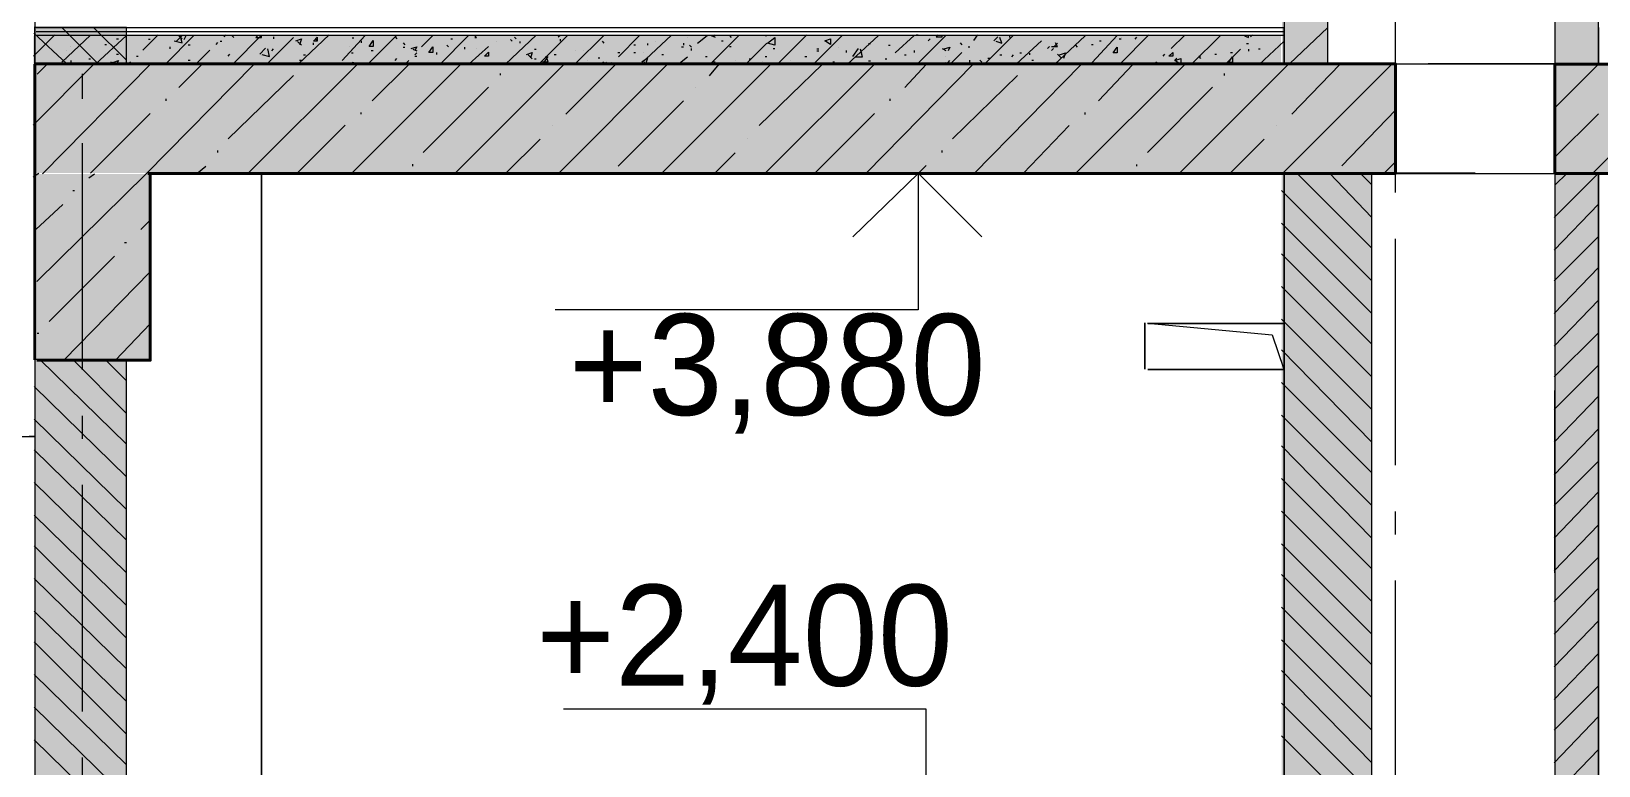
# Model space of a CAD drawing. Header units: millimetres. Extents: x -136833 to 49383, y -8033 to 344618.
# Drawn here: x -26356 to -22900, y 51229 to 52848 of the extents above; entities that cross this region are included whole.
import ezdxf

# ---------------------------------------------------------------- set-up
doc = ezdxf.new("R2010")
doc.units = ezdxf.units.MM
doc.layers.add('PDF _Геометрия', color=7, linetype='Continuous', true_color=0x1d1d1d)
doc.layers.add('PDF _Сплошная заливка', color=7, linetype='Continuous', true_color=0xffffff)
doc.layers.add('PDF _Текст', color=7, linetype='Continuous')

msp = doc.modelspace()

# ---------------------------------------------------------------- hatches: boundary and pattern name
at = {"layer": 'PDF _Сплошная заливка', "transparency": 33554559}
h = msp.add_hatch(color=256, dxfattribs=at)
h.paths.add_polyline_path([(-26149.1, 55316.6), (-26149.1, 56323.7), (-26349.8, 56323.7), (-26349.8, 55316.6)])
h.paths.add_polyline_path([(-26149.1, 52857.2), (-26349.8, 52857.2), (-26349.8, 52776.8), (-26149.1, 52776.8)])
h = msp.add_hatch(color=256, dxfattribs=at)
h.paths.add_polyline_path([(-26398.8, 52776.8), (-26398.8, 52838.8), (-26594.8, 52838.8), (-26594.8, 52776.8)])
h.paths.add_polyline_path([(-23600.8, 52776.8), (-23600.8, 52838.8), (-26352.2, 52838.8), (-26352.2, 52776.8)])
h = msp.add_hatch(color=256, dxfattribs=at)
h.paths.add_polyline_path([(-77398.8, 52535.5), (-77398.8, 52776.4), (-103546, 52776.4), (-103546, 52535.5)])
h.paths.add_polyline_path([(146.8, 52535.5), (146.8, 52776.4), (-22999.7, 52776.4), (-22999.7, 52535.5)])
h.paths.add_polyline_path([(-23351, 52535.5), (-23351, 52776.4), (-26352.2, 52776.4), (-26352.2, 52535.5)])
h.paths.add_polyline_path([(-26398.8, 52535.5), (-26398.8, 52776.4), (-44097.3, 52776.4), (-44097.3, 52535.5)])
h.paths.add_polyline_path([(-45350.3, 52535.5), (-45350.3, 52776.4), (-50899.8, 52776.4), (-50899.8, 52535.5)])

# ---------------------------------------------------------------- linework, layer by layer
at = {"layer": 'PDF _Геометрия', "color": 7, "lineweight": 9}
for points in [[(-26348.6, 60933.4), (-26348.6, 45156.2)], [(-23593.6, 56284.7), (-23593.6, 56733.5), (-23593.6, 52775.2), (-26345.4, 52775.2)], [(-23598.7, 52776.4), (-23497.1, 52776.4), (-23497.1, 56734.3), (-23598.7, 56734.3)], [(-22997.9, 52776.4), (-22900.4, 52776.4), (-22900.4, 56734.4), (-22997.9, 56734.4)], [(-22996.9, 56734.2), (-22996.9, 52776.2), (-22996.9, 52534.9)], [(-23347.9, 52645), (-23347.9, 53144.4)], [(-26349.8, 52776.3), (-26146.8, 52776.3), (-26146.8, 52856.8), (-26349.8, 52856.8)], [(-23593.6, 52775.2), (-23593.6, 52838.8), (-23593.6, 52847.3), (-23593.6, 52855.7), (-26345.4, 52855.7)], [(-23593.6, 52847.3), (-26345.4, 52847.3)], [(-22900.4, 52856.8), (-22900.4, 52848.4), (-22900.4, 52839.9), (-22900.4, 52776.4)], [(-23593.6, 52838.8), (-26345.4, 52838.8)], [(-23350, 52776.7), (-23172.4, 52776.7)], [(-23298.6, 52776.5), (-23277.7, 52776.5)], [(-26243.3, 52699), (-26243.3, 52754.1)], [(-23348.5, 52776.2), (-22996.9, 52776.2), (-23276.2, 52776.2)], [(-23347.9, 52776.2), (-23347.9, 52534.8)], [(-26243.3, 52102.1), (-26243.3, 52601.6)], [(-25848.5, 49254.9), (-25848.5, 51054), (-25848.5, 52535.5), (-25848.5, 48653.8)], [(-24400.8, 52534.6), (-24400.8, 52234.1), (-25201.1, 52234.1)], [(-24067.4, 52534.8), (-24401.5, 52534.8)], [(-23599.3, 48526.5), (-23400.5, 48526.5), (-23400.5, 52535.2), (-23599.3, 52535.2)], [(-23172.4, 52535.3), (-23350, 52535.3)], [(-23348.5, 52534.9), (-22996.9, 52534.9), (-22996.9, 48526.1), (-23276.2, 48526.1)], [(-23347.9, 52492.5), (-23347.9, 52543.3)], [(-22997.9, 48526.3), (-22900.4, 48526.3), (-22900.4, 52535.1), (-22997.9, 52535.1)], [(-22900.4, 52124.5), (-22900.4, 52535.1), (-22900.4, 48653.3), (-22900.4, 48640.6), (-22900.4, 48577.1), (-22900.4, 48526.3)], [(-26142.3, 48525), (-23593.6, 48525), (-23593.6, 52534), (-23593.6, 48652), (-25841.7, 48652)], [(-25841.7, 51052.3), (-23593.6, 51052.3), (-23593.6, 52102.2), (-23894.2, 52102.2), (-23593.6, 52102.2), (-23593.6, 52203.8), (-23894.2, 52203.8), (-23593.6, 52203.8), (-23593.6, 52534)], [(-24558.7, 52534), (-25841.2, 52534)], [(-24251.6, 52534.4), (-24552.4, 52534.4)], [(-23874.3, 52534.3), (-24064.8, 52534.3)], [(-23347.9, 51891.4), (-23347.9, 52390.9)], [(-23619.9, 52178.6), (-23894.9, 52204)], [(-23593.6, 52102.2), (-23619.1, 52178.4)], [(-26349.8, 48526.2), (-26146.8, 48526.2), (-26146.8, 52124.4), (-26349.8, 52124.4)], [(-26348.6, 52124.1), (-26348.6, 48525.8)], [(-22996.9, 51654.5), (-22996.9, 52056.6)], [(-22900.4, 52056.8), (-22900.4, 51654.6)], [(-26243.3, 51949.7), (-26243.3, 52000.5)], [(-26395.2, 51954.8), (-26348.6, 51954.8), (-26361.1, 51954.8)], [(-26243.3, 51348.6), (-26243.3, 51848.1)], [(-23347.9, 51739), (-23347.9, 51789.8)], [(-23347.9, 51137.9), (-23347.9, 51637.4)], [(-24383.2, 51052.8), (-24383.2, 51353.4), (-25183.1, 51353.4)], [(-26243.3, 51196.2), (-26243.3, 51247)]]:
    msp.add_lwpolyline(points, dxfattribs=at)
at = {"layer": 'PDF _Геометрия', "color": 7, "lineweight": 40}
for points in [[(-96.7, 53046.7), (-96.7, 52775.7), (-22994.2, 52775.7)], [(-26099.8, 52534.8), (-23347.9, 52534.8), (-23347.9, 52776.2), (-26349.2, 52776.2)], [(-26348.6, 52776), (-26348.6, 52534.7), (-26348.6, 52124.1)], [(-22996.9, 52776.2), (-22996.9, 52534.9)], [(-26343.9, 52123), (-26094.2, 52123), (-26094.2, 52533.7)], [(-22994.2, 52534.4), (-96.7, 52534.4), (-96.7, 51954.4)]]:
    msp.add_lwpolyline(points, dxfattribs=at)
at = {"layer": 'PDF _Геометрия', "color": 7, "lineweight": 9}
for points in [[(-26348.6, 52776), (-26348.6, 52839.5), (-26348.6, 52848), (-26348.6, 52856.5)], [(-23900.7, 52103.6), (-23900.7, 52205.2)]]:
    msp.add_lwpolyline(points, close=True, dxfattribs=at)
at = {"layer": 'PDF _Геометрия', "lineweight": 9}
for points in [[(-26208.2, 52775.9), (-26289, 52856.3)], [(-26146.8, 52784.8), (-26219.1, 52856.8)], [(-23581.9, 52776.4), (-23497.1, 52856.8)], [(-26351.3, 52793.5), (-26304.7, 52840.1)], [(-26278.4, 52776.4), (-26350.6, 52844.2)], [(-26343.8, 52839.5), (-26339.8, 52839.5)], [(-26289.4, 52780.2), (-26225.8, 52839.5)], [(-26269.6, 52814.4), (-26269.6, 52814.4)], [(-26214.5, 52775.4), (-26146.8, 52838.9)], [(-26194.6, 52819), (-26190.7, 52819)], [(-26168.3, 52831.5), (-26164.4, 52831.5)], [(-26110.8, 52806.3), (-26076.6, 52840.2)], [(-26098.1, 52831), (-26094.2, 52831)], [(-26061.5, 52775.2), (-25997.7, 52838.7)], [(-26050.3, 52809.4), (-26050.3, 52813.7)], [(-26041.1, 52827.1), (-26024, 52822.9), (-26027.9, 52839.8)], [(-26036.5, 52826.2), (-26024, 52838.9), (-26027.9, 52838.9)], [(-26032.5, 52839.8), (-26024, 52831.3)], [(-26019.1, 52830.4), (-26015.2, 52838.8)], [(-26010.4, 52818.5), (-26006.4, 52818.5)], [(-25949, 52819), (-25945, 52823.2)], [(-25940.2, 52826.4), (-25936.2, 52826.4)], [(-25931.4, 52835.8), (-25927.5, 52840)], [(-25913.9, 52838.9), (-25909.9, 52834.7)], [(-25911.7, 52775.9), (-25848.5, 52839.4)], [(-25861.2, 52834.3), (-25857.3, 52838.5)], [(-25861, 52834.2), (-25848.5, 52834.2), (-25848.5, 52838.5)], [(-25837.6, 52775.3), (-25778.3, 52834.6)], [(-25822.2, 52835.9), (-25822.2, 52831.6)], [(-25773.3, 52827), (-25760.8, 52831.2), (-25764.7, 52818.5)], [(-25769.3, 52826), (-25760.8, 52817.5)], [(-25767.3, 52776.6), (-25699.3, 52840.1)], [(-25734.4, 52818.2), (-25734.4, 52822.5)], [(-25729.6, 52831.8), (-25725.7, 52827.5)], [(-25671.2, 52783.5), (-25620.4, 52838.6)], [(-25655.5, 52814.4), (-25655.5, 52814.4)], [(-25646.7, 52831.2), (-25646.7, 52835.4)], [(-25629.1, 52826.8), (-25629.1, 52822.6)], [(-25613.6, 52776.3), (-25550.2, 52839.9)], [(-25554.1, 52835.7), (-25550.2, 52831.4)], [(-25536.6, 52822.8), (-25532.6, 52818.6)], [(-25536.6, 52813.4), (-25532.6, 52813.4)], [(-25518.9, 52809.9), (-25506.3, 52814.1), (-25510.3, 52805.6)], [(-25496.3, 52813.9), (-25471.2, 52839.2)], [(-25455.7, 52775.2), (-25392.2, 52838.7)], [(-25440.1, 52817.9), (-25436.1, 52813.6)], [(-25431.3, 52831.4), (-25427.3, 52831.4)], [(-25401, 52813.3), (-25401, 52809.1)], [(-25390.7, 52776.6), (-25348.4, 52814.8)], [(-25378.7, 52834.3), (-25374.7, 52834.3), (-25378.7, 52838.6)], [(-25348.4, 52814.8), (-25348.4, 52814.8)], [(-25330.8, 52826.4), (-25330.8, 52826.4)], [(-25310.6, 52775.9), (-25243.1, 52839.4)], [(-25299.7, 52830.4), (-25295.7, 52826.2)], [(-25290.9, 52835.5), (-25287, 52831.2)], [(-25278.2, 52821.8), (-25278.2, 52826)], [(-25236.5, 52776.3), (-25172.9, 52839.8)], [(-25194.4, 52835.7), (-25190.4, 52839.9)], [(-25190.4, 52830.5), (-25190.4, 52826.2)], [(-25157.6, 52775.6), (-25093.9, 52839.2)], [(-25097.9, 52826.4), (-25093.9, 52822.2)], [(-25061.4, 52792), (-25015, 52838.6)], [(-25027.7, 52818.4), (-25023.7, 52818.4)], [(-25012.5, 52776.3), (-24944.8, 52839.8)], [(-24997.4, 52821.5), (-24997.4, 52817.3)], [(-24979.9, 52826.5), (-24979.9, 52826.5)], [(-24922.4, 52814.2), (-24918.4, 52814.2)], [(-24918.4, 52821.8), (-24918.4, 52817.6)], [(-24909.7, 52834.4), (-24909.7, 52834.4)], [(-24904.9, 52817.5), (-24900.9, 52813.2)], [(-24887.1, 52822.3), (-24865.8, 52839.2)], [(-24858.8, 52776.1), (-24795.6, 52839.6)], [(-24857, 52839.2), (-24857, 52839.2)], [(-24856.9, 52839.1), (-24848.3, 52834.9)], [(-24852.2, 52835.8), (-24848.3, 52840)], [(-24834.7, 52827.2), (-24830.7, 52827.2)], [(-24817.1, 52838.9), (-24813.2, 52834.6)], [(-24817.1, 52814.4), (-24813.2, 52814.4)], [(-24780.8, 52775.7), (-24734.2, 52822.2)], [(-24738.2, 52839.2), (-24734.2, 52839.2)], [(-24725.4, 52835.8), (-24725.4, 52835.8)], [(-24709.7, 52776.8), (-24646.5, 52840.3)], [(-24630.8, 52776.2), (-24567.5, 52839.8)], [(-24576.3, 52813.5), (-24576.3, 52813.5)], [(-24556.6, 52775.7), (-24488.5, 52839.2)], [(-24510.1, 52821.4), (-24506.1, 52821.4)], [(-24466.2, 52817.8), (-24462.2, 52817.8)], [(-24451.6, 52800.5), (-24409.6, 52838.6)], [(-24404.8, 52840.3), (-24400.8, 52840.3)], [(-24402.8, 52775.4), (-24339.4, 52839)], [(-24378.5, 52827.4), (-24374.5, 52831.6)], [(-24360.9, 52835.8), (-24356.9, 52840)], [(-24360.8, 52835.7), (-24348.1, 52835.7), (-24348.1, 52839.9)], [(-24343.3, 52809.2), (-24330.6, 52813.4), (-24334.6, 52805)], [(-24308.3, 52822.7), (-24304.3, 52818.4)], [(-24290.7, 52814), (-24286.7, 52814)], [(-24277.9, 52827.5), (-24269.2, 52840.2)], [(-24253.7, 52776.1), (-24190.2, 52839.6)], [(-24234, 52827.2), (-24225.3, 52835.6)], [(-24229.2, 52826.2), (-24216.5, 52822), (-24220.5, 52834.7)], [(-24199, 52838.8), (-24199, 52834.6)], [(-24183.7, 52776.6), (-24128.8, 52827.4)], [(-24115.2, 52810.3), (-24111.2, 52814.5)], [(-24106.4, 52814.4), (-24093.7, 52814.4), (-24097.7, 52822.8)], [(-24102.4, 52813.5), (-24093.7, 52822)], [(-24099.9, 52774.9), (-24032.3, 52838.4)], [(-24053.8, 52817.4), (-24049.8, 52813.2)], [(-24018.7, 52819), (-24014.7, 52819)], [(-24017, 52779.5), (-23962.1, 52838.8)], [(-24001.2, 52827.3), (-23997.2, 52827.3)], [(-23957.3, 52831.2), (-23953.3, 52831.2)], [(-23955.6, 52776.6), (-23891.9, 52840.1)], [(-23953.3, 52835.4), (-23953.3, 52835.4)], [(-23922.2, 52830.9), (-23918.2, 52835.2)], [(-23842.5, 52809.9), (-23812.9, 52839.5)], [(-23797.8, 52775.5), (-23734, 52838.9)], [(-23681.3, 52838.5), (-23672.5, 52834.2), (-23672.5, 52838.5)], [(-23676.6, 52821.5), (-23672.5, 52821.5)], [(-23667.8, 52836), (-23663.8, 52840.2)], [(-23648.7, 52775.2), (-23593.6, 52826.1)], [(-23593.6, 52813.4), (-23593.6, 52813.4)], [(-26352.2, 52641.4), (-26217, 52776.9)], [(-26278.4, 52805.1), (-26278.4, 52805.1)], [(-26278.4, 52784.9), (-26278.4, 52784.9)], [(-26269.6, 52783.9), (-26269.6, 52779.7)], [(-26229.7, 52787.8), (-26225.8, 52787.8)], [(-26181.7, 52780.7), (-26173.1, 52776.5)], [(-26177.1, 52779.8), (-26173.1, 52775.6)], [(-26176.8, 52779.7), (-26164.4, 52784), (-26168.3, 52775.5)], [(-26168.3, 52797.6), (-26164.4, 52797.6)], [(-26142, 52776.2), (-26138, 52780.5)], [(-26124.4, 52793.1), (-26120.5, 52793.1)], [(-26010.4, 52784.6), (-26006.4, 52784.6)], [(-25992.2, 52776.8), (-25962.6, 52806.4)], [(-25922.6, 52793.4), (-25918.7, 52797.6)], [(-25857.3, 52779.3), (-25857.3, 52775.1)], [(-25852.2, 52797.9), (-25839.7, 52810.6)], [(-25848.1, 52796.9), (-25830.9, 52792.7), (-25834.9, 52809.6)], [(-25834.9, 52776.7), (-25830.9, 52776.7)], [(-25826.1, 52805.3), (-25822.2, 52809.5)], [(-25764.7, 52784.6), (-25760.8, 52784.6)], [(-25755.9, 52796.3), (-25752, 52796.3)], [(-25655.3, 52776.2), (-25646.7, 52780.4), (-25646.7, 52776.2)], [(-25650.6, 52800.6), (-25646.7, 52800.6)], [(-25606.8, 52805.5), (-25602.8, 52805.5)], [(-25554.1, 52783.9), (-25550.2, 52788.2)], [(-25532.4, 52775.3), (-25523.9, 52783.7)], [(-25514.9, 52809), (-25506.3, 52804.8)], [(-25510.3, 52796.3), (-25506.3, 52800.5)], [(-25510.3, 52793), (-25506.3, 52793)], [(-25462.4, 52796.9), (-25462.4, 52801.1)], [(-25374.7, 52809.8), (-25374.7, 52809.8)], [(-25365.9, 52776.8), (-25365.9, 52776.8)], [(-25264.4, 52797.1), (-25251.9, 52801.3), (-25255.8, 52788.7)], [(-25260.5, 52796.2), (-25251.9, 52787.7)], [(-25247.1, 52808.8), (-25243.1, 52808.8)], [(-25247.1, 52787.6), (-25243.1, 52787.6)], [(-25229.4, 52780.8), (-25216.8, 52780.8), (-25220.7, 52793.5)], [(-25225.4, 52779.9), (-25216.8, 52792.6)], [(-25203.2, 52796.7), (-25199.2, 52796.7)], [(-25190.4, 52775.5), (-25190.4, 52779.7)], [(-25155.3, 52805.8), (-25155.3, 52805.8)], [(-25137.8, 52805.6), (-25137.8, 52805.6)], [(-25129, 52784.4), (-25129, 52784.4)], [(-25106.7, 52789.3), (-25102.7, 52789.3)], [(-25097.9, 52776.6), (-25093.9, 52780.8)], [(-25085.2, 52775.6), (-25089.1, 52779.9)], [(-25076.4, 52779.8), (-25076.4, 52779.8)], [(-25062.8, 52801.7), (-25058.8, 52801.7)], [(-25027.7, 52801.4), (-25023.7, 52801.4)], [(-25010, 52781), (-24997.4, 52789.4), (-25001.4, 52776.8)], [(-25006.2, 52800.4), (-25006.2, 52800.4)], [(-25006, 52780.1), (-24997.4, 52775.8)], [(-24966.3, 52796.8), (-24962.3, 52796.8)], [(-24930.9, 52775.2), (-24909.7, 52792.1)], [(-24900.9, 52805.6), (-24900.9, 52809.9)], [(-24869.8, 52792.7), (-24865.8, 52792.7)], [(-24852.2, 52780.8), (-24848.3, 52780.8)], [(-24804.4, 52784.6), (-24804.4, 52784.6)], [(-24773.3, 52787.8), (-24769.3, 52787.8)], [(-24743, 52780.9), (-24743, 52780.9)], [(-24738.2, 52792.6), (-24734.2, 52792.6)], [(-24720.6, 52810.3), (-24716.6, 52810.3)], [(-24681.5, 52784.6), (-24681.5, 52784.6)], [(-24650.4, 52792.8), (-24646.5, 52792.8)], [(-24624.1, 52809.6), (-24620.1, 52809.6)], [(-24624.1, 52805.4), (-24620.1, 52805.4)], [(-24589, 52780.6), (-24585, 52780.6)], [(-24558.7, 52801.6), (-24558.7, 52805.8)], [(-24545.1, 52792.9), (-24532.4, 52809.9)], [(-24540.3, 52791.9), (-24523.6, 52791.9), (-24527.6, 52808.8)], [(-24523.6, 52800.4), (-24523.6, 52800.4)], [(-24515.2, 52535.5), (-24277.9, 52776.8)], [(-24510.1, 52783.4), (-24506.1, 52783.4)], [(-24471, 52784.9), (-24471, 52789.1)], [(-24431.1, 52796.3), (-24427.1, 52796.3)], [(-24409.6, 52805.6), (-24409.6, 52801.3)], [(-24348, 52810.2), (-24339.4, 52806)], [(-24343.4, 52775.4), (-24339.4, 52779.6), (-24339.4, 52775.4)], [(-24339.4, 52793.3), (-24339.4, 52793.3)], [(-24334.6, 52779.6), (-24330.6, 52783.8)], [(-24329.7, 52776.1), (-24304.3, 52801.5)], [(-24286.7, 52780.2), (-24286.7, 52784.4)], [(-24264.4, 52784.2), (-24260.4, 52780)], [(-24246.9, 52789.2), (-24242.8, 52789.2)], [(-24220.5, 52796.6), (-24216.5, 52796.6)], [(-24194.2, 52792.2), (-24190.2, 52796.4)], [(-24176.7, 52800.5), (-24172.7, 52800.5)], [(-24155.1, 52800.3), (-24155.1, 52796.1)], [(-24150.3, 52784.3), (-24146.3, 52784.3)], [(-24106.5, 52806), (-24102.5, 52810.3)], [(-24093.6, 52797.4), (-24084.9, 52789)], [(-24088.9, 52796.4), (-24076.1, 52800.7), (-24080.2, 52788)], [(-24049.8, 52779.3), (-24049.8, 52779.3)], [(-23878.4, 52776.5), (-23874.3, 52780.7)], [(-23860.8, 52793.3), (-23856.8, 52797.5)], [(-23834.5, 52784.6), (-23830.5, 52788.9)], [(-23821.7, 52784.5), (-23821.7, 52784.5)], [(-23781.8, 52793.6), (-23777.8, 52793.6)], [(-23781.8, 52792.7), (-23777.8, 52788.5)], [(-23746.8, 52797.5), (-23742.7, 52797.5)], [(-23723.7, 52775.1), (-23690.1, 52809)], [(-23711.7, 52801.6), (-23707.6, 52801.6)], [(-23672.5, 52808.8), (-23672.5, 52804.6)], [(-23650.2, 52809.6), (-23646.2, 52809.6)], [(-22900.4, 52776.4), (-22900.4, 52776.4)], [(-26343.3, 52753.8), (-26322.3, 52774.9)], [(-26331.4, 52533.7), (-26094.2, 52775)], [(-26103.1, 52533.8), (-25866, 52775.1)], [(-26076.6, 52774.8), (-26076.6, 52774.8)], [(-26030.8, 52724.3), (-25980.1, 52775.1)], [(-25922, 52611.2), (-25778.3, 52750.9)], [(-25879.5, 52533.9), (-25637.9, 52775.2)], [(-25651.2, 52534), (-25409.8, 52775.3)], [(-25611.6, 52775.9), (-25611.6, 52775.9)], [(-25604.5, 52694.8), (-25523.9, 52775.3)], [(-25422.9, 52534.1), (-25181.7, 52775.4)], [(-25322.1, 52751.1), (-25322.1, 52755.3)], [(-25194.6, 52534.2), (-24953.5, 52775.5)], [(-25177.7, 52665.4), (-25067.6, 52775.5)], [(-24967, 52534.3), (-24725.4, 52775.6)], [(-24860.8, 52750.2), (-24839.5, 52775.6)], [(-24751.3, 52640.2), (-24611.4, 52775.6)], [(-24738.7, 52534.4), (-24497.3, 52775.7)], [(-24488.5, 52775.7), (-24488.5, 52775.7)], [(-24430, 52724.1), (-24383.2, 52774.9)], [(-24325.2, 52611), (-24181.4, 52750.7)], [(-24278.1, 52533.7), (-24041, 52775)], [(-24054.5, 52533.8), (-23812.9, 52775.1)], [(-24003.4, 52694.6), (-23927, 52775.1)], [(-23957.3, 52775.3), (-23953.3, 52775.3)], [(-23826.2, 52533.9), (-23584.8, 52775.2)], [(-23725.2, 52750.9), (-23725.2, 52755.1)], [(-23597.9, 52534), (-23356.7, 52775.3)], [(-23576.4, 52665.2), (-23470.7, 52775.3)], [(-22993.8, 52682.4), (-22900.4, 52775.5)], [(-22913.7, 52534.3), (-22672.3, 52775.6)], [(-25492.6, 52581), (-25348.4, 52725)], [(-24892.1, 52725.1), (-24892.1, 52725.1)], [(-23895.2, 52580.8), (-23751.5, 52724.7)], [(-26059.1, 52695.2), (-26059.1, 52699.4)], [(-25062.6, 52550.9), (-24918.4, 52694.8)], [(-24462.2, 52695), (-24462.2, 52699.2)], [(-23466.5, 52551.8), (-23347.9, 52674.5)], [(-26225.6, 52535.5), (-26094.2, 52666.8)], [(-25769.8, 52535.1), (-25664.2, 52640.9)], [(-25629.1, 52665.1), (-25629.1, 52669.3)], [(-25208, 52641.1), (-25208, 52641.1)], [(-24628.7, 52535.3), (-24497.3, 52666.6)], [(-24169.1, 52534.8), (-24067.4, 52640.7)], [(-24032.3, 52664.9), (-24032.3, 52669.1)], [(-23611.1, 52640.9), (-23611.1, 52640.9)], [(-22997.9, 52569), (-22900.4, 52666.3)], [(-25310.5, 52534.5), (-25234.3, 52610.7)], [(-24778.1, 52610.9), (-24778.1, 52610.9)], [(-23713.4, 52534.3), (-23637.4, 52610.5)], [(-25945, 52580.9), (-25945, 52585.2)], [(-24850.9, 52534), (-24804.4, 52580.5)], [(-24348.1, 52580.8), (-24348.1, 52585)], [(-26352.3, 52527.1), (-26339.8, 52535.6)], [(-25992.4, 52533.7), (-25971.3, 52550.6)], [(-25515.1, 52550.8), (-25515.1, 52555)], [(-24399.9, 52535.4), (-24383.2, 52552.3)], [(-23918.2, 52550.6), (-23918.2, 52554.8)], [(-23400.5, 52370.1), (-23565.6, 52535.2)], [(-23400.5, 52437.9), (-23493.5, 52535.2)], [(-23400.5, 52509.9), (-23426.1, 52535.2)], [(-23373.5, 52534.8), (-23347.9, 52560.2)], [(-22997.9, 52437.8), (-22900.4, 52535.1)], [(-22996.3, 52509.4), (-22970.6, 52534.7)], [(-26344.1, 52296.7), (-26102.9, 52533.8)], [(-26229.5, 52525.2), (-26217, 52533.7)], [(-26346.2, 52411.5), (-26287.2, 52466.5)], [(-26264.8, 52496.9), (-26260.9, 52496.9)], [(-23400.5, 52298.2), (-23599.3, 52497.1)], [(-22997.9, 52365.8), (-22900.4, 52467.4)], [(-26115.2, 52410.9), (-26094.2, 52432.1)], [(-23400.5, 52226.2), (-23599.3, 52425.2)], [(-26150.8, 52382.6), (-26146.8, 52382.6)], [(-22997.9, 52298), (-22900.4, 52395.4)], [(-26316.9, 52208.3), (-26173.1, 52352.3)], [(-23400.5, 52158.5), (-23599.3, 52357.5)], [(-22997.9, 52226.1), (-22900.4, 52327.7)], [(-26284.7, 52123), (-26094.2, 52317.8)], [(-23400.5, 52086.5), (-23599.3, 52285.5)], [(-22997.9, 52154.2), (-22900.4, 52255.7)], [(-26170.4, 52123), (-26094.2, 52203.5)], [(-23400.5, 52014.6), (-23599.3, 52213.5)], [(-26343.8, 52182.3), (-26339.8, 52182.3)], [(-22997.9, 52086.4), (-22900.4, 52183.7)], [(-26146.8, 51938.1), (-26337.3, 52124.4)], [(-26146.8, 52005.9), (-26265, 52124.4)], [(-26146.8, 52077.9), (-26193.4, 52124.4)], [(-23400.5, 51942.6), (-23599.3, 52145.8)], [(-22997.9, 52014.4), (-22900.4, 52111.8)], [(-26146.8, 51866.2), (-26349.8, 52065.2)], [(-23400.5, 51874.9), (-23599.3, 52073.9)], [(-22997.9, 51942.5), (-22900.4, 52044.1)], [(-26146.8, 51794.2), (-26349.8, 51993.2)], [(-23400.5, 51802.9), (-23599.3, 52001.9)], [(-22997.9, 51870.5), (-22900.4, 51972.1)], [(-26146.8, 51726.5), (-26349.8, 51925.5)], [(-23400.5, 51731), (-23599.3, 51934.1)], [(-22997.9, 51802.8), (-22900.4, 51900.1)], [(-26146.8, 51654.5), (-26349.8, 51853.5)], [(-23400.5, 51663.3), (-23599.3, 51862.2)], [(-22997.9, 51730.8), (-22900.4, 51832.5)], [(-26146.8, 51582.6), (-26349.8, 51781.5)], [(-23400.5, 51591.2), (-23599.3, 51790.2)], [(-22997.9, 51658.9), (-22900.4, 51760.4)], [(-26146.8, 51510.6), (-26349.8, 51713.8)], [(-23400.5, 51519.3), (-23599.3, 51718.2)], [(-22997.9, 51591.1), (-22900.4, 51688.5)], [(-26146.8, 51442.8), (-26349.8, 51641.9)], [(-23400.5, 51451.6), (-23599.3, 51650.5)], [(-22997.9, 51519.2), (-22900.4, 51620.8)], [(-26146.8, 51370.9), (-26349.8, 51569.9)], [(-23400.5, 51379.6), (-23599.3, 51578.6)], [(-22997.9, 51447.2), (-22900.4, 51548.8)], [(-26146.8, 51298.9), (-26349.8, 51502.2)], [(-23400.5, 51307.6), (-23599.3, 51506.6)], [(-22997.9, 51375.3), (-22900.4, 51476.8)], [(-26146.8, 51231.2), (-26349.8, 51430.2)], [(-23400.5, 51235.7), (-23599.3, 51438.9)], [(-22997.9, 51307.5), (-22900.4, 51404.9)], [(-23400.5, 51168), (-23599.3, 51366.9)], [(-26146.8, 51159.2), (-26349.8, 51358.2)], [(-22997.9, 51235.6), (-22900.4, 51337.2)], [(-23400.5, 51096), (-23599.3, 51295)], [(-26146.8, 51087.3), (-26349.8, 51286.3)], [(-22997.9, 51163.6), (-22900.4, 51265.1)]]:
    msp.add_lwpolyline(points, dxfattribs=at)
for points in [[(-25725.7, 52835.1), (-25725.7, 52826.7), (-25734.2, 52826.7)], [(-25602.8, 52827.5), (-25602.8, 52814.9), (-25611.4, 52814.9)], [(-25471.2, 52813.9), (-25471.2, 52801.2), (-25479.8, 52801.2)], [(-24716.6, 52817.9), (-24733.3, 52822.1), (-24716.6, 52834.8)], [(-24593.8, 52831.5), (-24593.8, 52818.8), (-24606.5, 52827.3)], [(-23962.1, 52813.4), (-23962.1, 52800.7), (-23970.8, 52800.7)], [(-25348.4, 52802), (-25348.4, 52793.6), (-25357, 52793.6)], [(-23839.2, 52801.6), (-23839.2, 52793.1), (-23848, 52793.1)], [(-23821.7, 52787.9), (-23821.7, 52775.2), (-23834.4, 52783.6)], [(-23707.6, 52792.2), (-23707.6, 52779.5), (-23716.4, 52779.5)]]:
    msp.add_lwpolyline(points, close=True, dxfattribs=at)
at = {"layer": 'PDF _Геометрия', "color": 7, "lineweight": 18}
for points in [[(-24400.8, 52534.6), (-24545, 52394.9)], [(-24400.1, 52534.4), (-24260.4, 52394.7)]]:
    msp.add_lwpolyline(points, dxfattribs=at)
at = {"layer": 'PDF _Сплошная заливка', "lineweight": 5, "transparency": 33554559}
for points in [[(-23598.7, 56734.3), (-23497.1, 56734.3), (-23598.7, 52776.4), (-23497.1, 52776.4)], [(-22997.9, 56734.4), (-22900.4, 56734.4), (-22997.9, 52776.4), (-22900.4, 52776.4)], [(-23599.3, 52535.2), (-23400.5, 52535.2), (-23599.3, 48526.5), (-23400.5, 48526.5)], [(-22997.9, 52535.1), (-22900.4, 52535.1), (-22997.9, 48526.3), (-22900.4, 48526.3)], [(-26343.9, 52533.7), (-26094.2, 52533.7), (-26343.9, 52123), (-26094.2, 52123)], [(-26349.8, 52124.4), (-26146.8, 52124.4), (-26349.8, 48526.2), (-26146.8, 48526.2)]]:
    msp.add_solid(points, dxfattribs=at)

# ---------------------------------------------------------------- texts
at = {"layer": 'PDF _Текст', "char_height": 222.7, "attachment_point": 4, "style": ''}
for s, insert in [('+3,880', (-25171.1, 52092.9)), ('+2,400', (-25243.1, 51496))]:
    msp.add_mtext(s, dxfattribs=dict(at, insert=insert))

doc.saveas('drawing.dxf')
